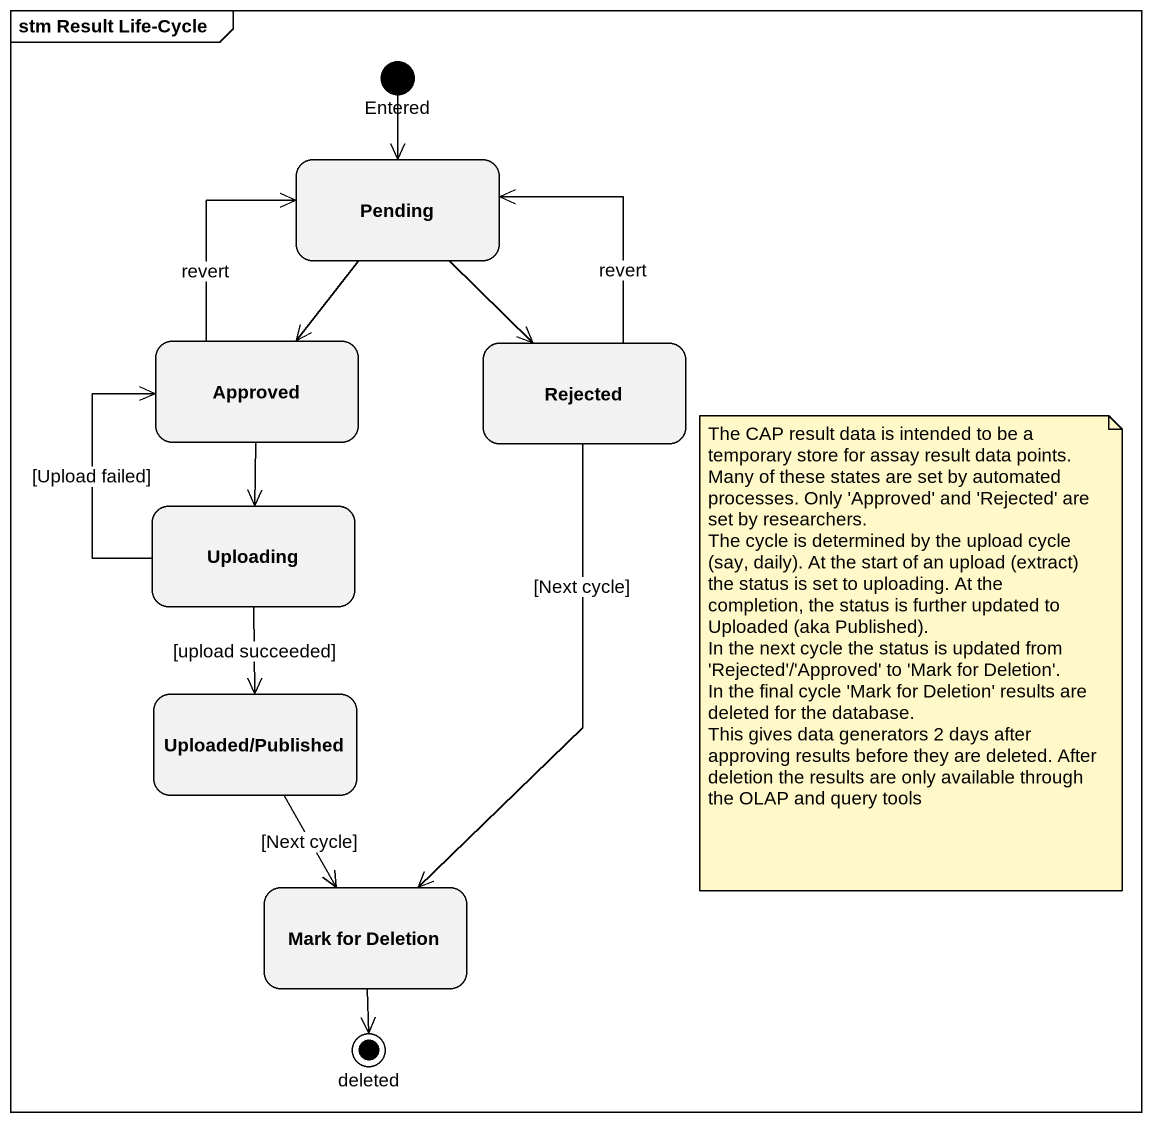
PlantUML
@startuml
mainframe stm Result Life-Cycle
hide empty description
state Entered <<start>>
state Pending
state Approved
state Rejected
state Uploading
state "Uploaded/Published" as Uploaded_Published
state "Mark for Deletion" as Mark_for_Deletion
state deleted <<end>>
Entered --> Pending
Pending --> Approved
Pending --> Rejected
Approved -up-> Pending : revert
Approved --> Uploading
Rejected -up-> Pending : revert
Rejected --> Mark_for_Deletion : [Next cycle]
Uploading -up-> Approved : [Upload failed]
Uploading --> Uploaded_Published : [upload succeeded]
Uploaded_Published --> Mark_for_Deletion : [Next cycle]
Mark_for_Deletion --> deleted
note as N1
  The CAP result data is intended to be a temporary store for assay result data points.
  Many of these states are set by automated processes. Only 'Approved' and 'Rejected' are set by researchers.
  The cycle is determined by the upload cycle (say, daily). At the start of an upload (extract) the status is set to uploading. At the completion, the status is further updated to Uploaded (aka Published).
  In the next cycle the status is updated from 'Rejected'/'Approved' to 'Mark for Deletion'.
  In the final cycle 'Mark for Deletion' results are deleted for the database.
  This gives data generators 2 days after approving results before they are deleted. After deletion the results are only available through the OLAP and query tools
end note
@enduml
